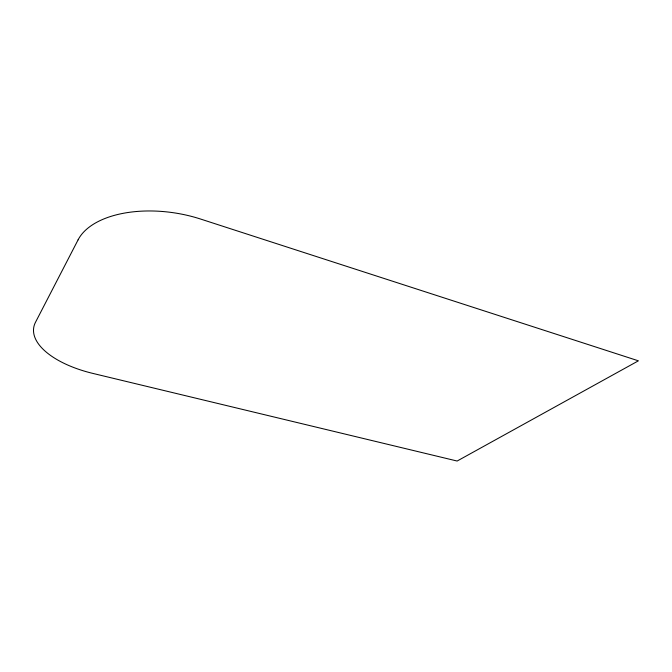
<?xml version="1.0" encoding="UTF-8"?>
<svg xmlns="http://www.w3.org/2000/svg" width="672" height="672" viewBox="0 0 672 672"><rect width="100%" height="100%" fill="white"/><g stroke="black" fill="none" stroke-linecap="round" stroke-linejoin="round"><path stroke-width="1.01" d="M78.095 239.837L35.532 322.199A80.606 37.136 8.4 0 0 92.98 373.439L457.136 461.034L638.4 360.822L200.407 218.988A92.131 49.812 8.4 0 0 78.095 239.837"/></g></svg>
